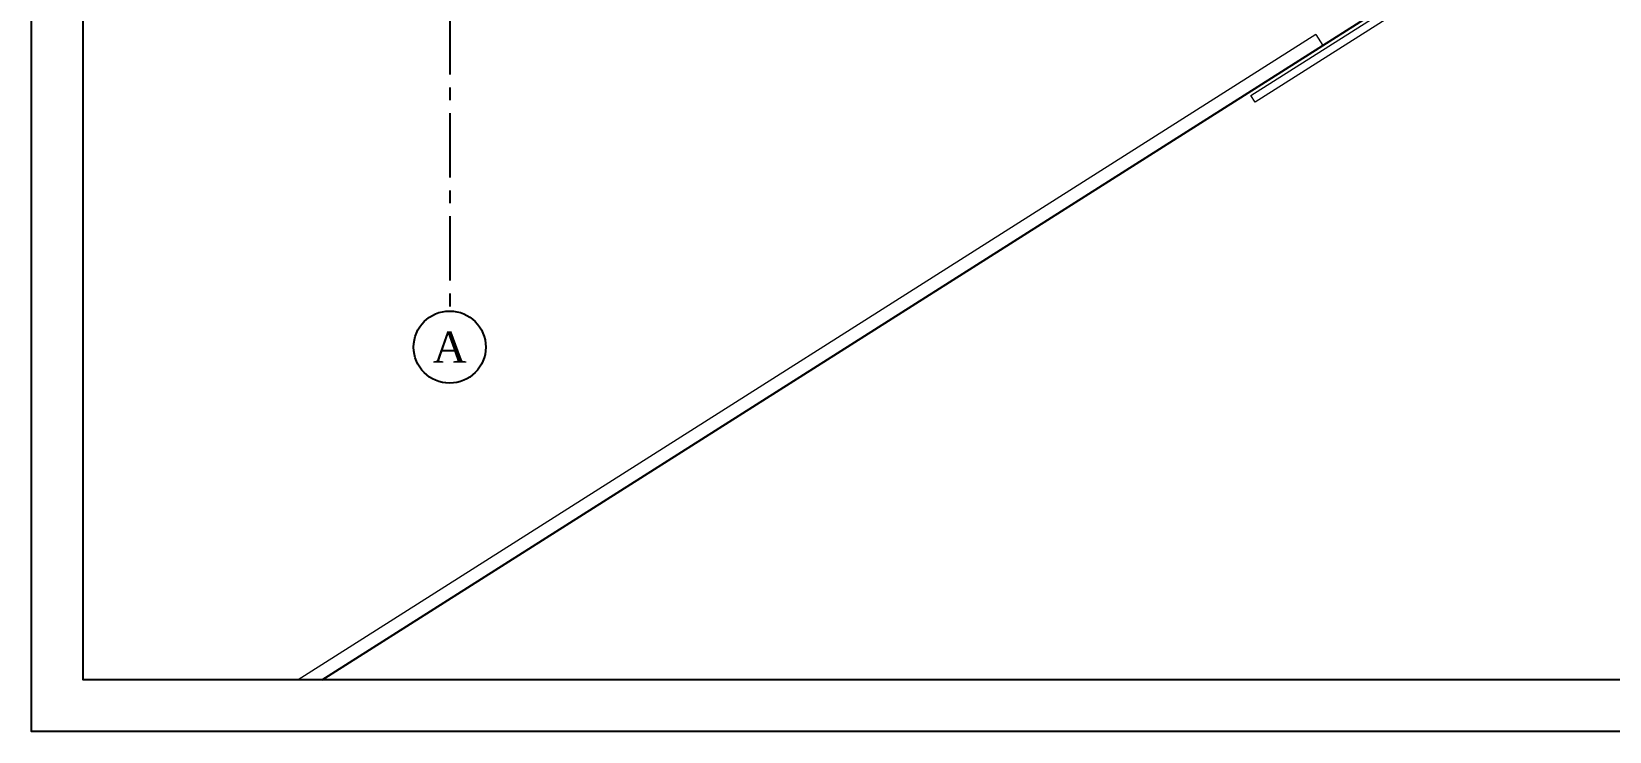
# Model space of a CAD drawing. Header units: millimetres. Extents: x 933584 to 974011, y 4545988 to 4553664.
# Drawn here: x 961302 to 961914, y 4551355 to 4551627 of the extents above; entities that cross this region are included whole.
import ezdxf
from ezdxf.enums import TextEntityAlignment as Align

# ---------------------------------------------------------------- set-up
doc = ezdxf.new("R2010")
doc.units = ezdxf.units.MM
doc.linetypes.add('CENTER', pattern=[2, 1.25, -0.25, 0.25, -0.25])
doc.layers.get('0').update_dxf_attribs({"color": 255})
for name, color, linetype in [('0-CSX-CXS_20', 14, 'CENTER'), ('0-HSL-HTC_200', 1, 'Continuous'), ('0-LNS-SLN', 6, 'Continuous'), ('0-TXT-XBX_20', 3, 'Continuous')]:
    doc.layers.add(name, color=color, linetype=linetype)
doc.layers.add('SFP CAM', color=8, linetype='Continuous', lineweight=9)
doc.styles.get("Standard").update_dxf_attribs({"font": 'times.ttf'})

# ---------------------------------------------------------------- blocks, each defined once
blk = doc.blocks.new('XCVBXCVBXZ')
at = {"layer": 'SFP CAM', "color": 252}
for p, q in [((934200.19, 4553125.93), (933804.98, 4552875.4)), ((934200.19, 4553125.93), (934202.87, 4553121.71)), ((934202.87, 4553121.71), (933814.32, 4552875.4))]:
    blk.add_line(p, q, dxfattribs=at)
blk.add_lwpolyline([(934261.03, 4553153.25), (934176.57, 4553099.71), (934174.97, 4553102.24), (934259.43, 4553155.78)], close=True, dxfattribs=at)
blk = doc.blocks.new('aksno_20')
at = {"layer": '0-TXT-XBX_20'}
blk.add_circle((0, 0), 7, dxfattribs=at)
blk.add_attdef('AKSNO', text='', height=6).set_placement((0, 0), align=Align.MIDDLE_CENTER)
blk = doc.blocks.new('ZVBXZDVB')
at = {"layer": '0-CSX-CXS_20', "ltscale": 20}
blk.add_lwpolyline([(933863.85, 4552835.4), (933863.85, 4551518.59)], dxfattribs=at)
at = {"layer": '0-TXT-XBX_20'}
ref = blk.add_blockref('aksno_20', (933863.85, 4551504.59), dxfattribs=dict(at, xscale=2, yscale=2, zscale=2))
ref.add_attrib('AKSNO', 'A', dxfattribs={"color": 7, "height": 12}).set_placement((933863.85, 4551504.59), align=Align.MIDDLE_CENTER)

msp = doc.modelspace()

# ---------------------------------------------------------------- linework, layer by layer
at = {"color": 0}
for points in [[(961301.5, 4552855.4), (963401.5, 4552855.4), (963401.5, 4551355.4), (961301.5, 4551355.4)], [(961321.5, 4552835.4), (963381.5, 4552835.4), (963381.5, 4551375.4), (961321.5, 4551375.4)]]:
    msp.add_lwpolyline(points, close=True, dxfattribs=at)
at = {"layer": '0-HSL-HTC_200', "color": 8}
msp.add_lwpolyline([(962773.84, 4552835.4), (962773.84, 4551375.4), (961414.32, 4551375.4), (962046.51, 4551776.16), (962293.85, 4551684.96), (962293.85, 4552835.4), (962773.84, 4552835.4)], close=True, dxfattribs=at)

# ---------------------------------------------------------------- block references
msp.add_blockref('XCVBXCVBXZ', (27600, -1500))
at = {"layer": '0-LNS-SLN'}
msp.add_blockref('ZVBXZDVB', (27600, 0), dxfattribs=at)

doc.saveas('drawing.dxf')
